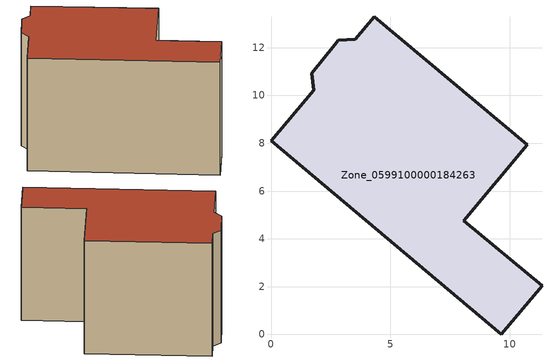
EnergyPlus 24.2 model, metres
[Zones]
Zone_0599100000184263
 floor ground (C_G): 1.7,10.92 2.66,12.12 2.82,12.31 3.52,12.35 4.31,13.3 10.73,7.94 8.07,4.76 11.34,2.03 9.64,0 0,8.11 1.78,10.22 z0
 wall outside (C_F): 9.64,0 11.34,2.03 8.07,4.76 10.73,7.94 4.31,13.3 3.52,12.35 2.82,12.31 2.66,12.12 1.7,10.92 1.78,10.22 0,8.11 9.64,0 z0:8.52
 roof outside (C_R): 2.66,12.12 1.7,10.92 1.78,10.22 0,8.11 9.64,0 11.34,2.03 8.07,4.76 10.73,7.94 4.31,13.3 3.52,12.35 2.82,12.31 z8.52
[BUILDING]
Pand.0599100000184263: North Axis=0; Terrain=City; Loads Convergence Tolerance Value=0.04; Temperature Convergence Tolerance Value=0.4; Solar Distribution=FullExterior; Maximum Number of Warmup Days=25; Minimum Number of Warmup Days=1
[Site:Location]
Rotterdam.The.Hague.AP_ZH_NLD Design_Conditions: Latitude=51.96; Longitude=4.45; Time Zone=1; Elevation=-4.5
[SITE:GROUNDTEMPERATURE:BUILDINGSURFACE]
18, 18, 18, 18, 18, 18, 18, 18, 18, 18, 18, 18
[MATERIAL] Thermal Absorptance=0.9; Solar Absorptance=0.7; Visible Absorptance=0.7
Name | Roughness | Thickness | Conductivity | Density | Specific Heat
G.TI.1946 | MediumSmooth | 0.15 | 1 | 540 | 1210
F.TI.1946 | Rough | 0.3 | 0.857143 | 1920 | 840
R.TI.1946 | MediumRough | 0.2 | 0.1 | 1500 | 1000
[CONSTRUCTION]
C_G: G.TI.1946
C_F: F.TI.1946
C_R: R.TI.1946
[ZONE]
Zone_0599100000184263: Type=1; Multiplier=1; Ceiling Height=Autocalculate; Volume=Autocalculate; Floor Area=autocalculate; Part of Total Floor Area=Yes
[ZONEINFILTRATION:DESIGNFLOWRATE]
Infil_Zone_0599100000184263: Zone or ZoneList or Space or SpaceList=Zone_0599100000184263; Schedule=AlwaysOn; Design Flow Rate Calculation Method=Flow/Area; Flow Rate per Floor Area=0.003; Constant Term Coefficient=1; Temperature Term Coefficient=0; Velocity Term Coefficient=0; Velocity Squared Term Coefficient=0
[HVACTEMPLATE:ZONE:IDEALLOADSAIRSYSTEM]
Zone_0599100000184263: Maximum Heating Supply Air Temperature=50; Minimum Cooling Supply Air Temperature=13; Maximum Heating Supply Air Humidity Ratio=0.0156; Minimum Cooling Supply Air Humidity Ratio=0.0077; Heating Limit=NoLimit; Cooling Limit=NoLimit; Dehumidification Control Type=ConstantSensibleHeatRatio; Cooling Sensible Heat Ratio=0.7; Dehumidification Setpoint=60; Humidification Control Type=None; Humidification Setpoint=30; Outdoor Air Method=None; Outdoor Air Flow Rate per Person=0.00944; Outdoor Air Flow Rate per Zone Floor Area=0; Outdoor Air Flow Rate per Zone=0; Demand Controlled Ventilation Type=None; Outdoor Air Economizer Type=NoEconomizer; Heat Recovery Type=None; Sensible Heat Recovery Effectiveness=0.7; Latent Heat Recovery Effectiveness=0.65
[ZONECONTROL:THERMOSTAT]
ThermostatControl_Zone_0599100000184263: Zone or ZoneList=Zone_0599100000184263; Control Type Schedule=DualSetpointControlType; Control 1=Thermostat_Zone_0599100000184263; Temperature Difference Between Cutout And Setpoint=0
[THERMOSTATSETPOINT:DUALSETPOINT]
Thermostat_Zone_0599100000184263: Heating Setpoint Temperature Schedule=HeatingSetpoint_Zone_0599100000184263; Cooling Setpoint Temperature Schedule=CoolingSetpoint_Zone_0599100000184263
[SCHEDULE:COMPACT]
HeatingSetpoint_Zone_0599100000184263: Through: 12/31, For: AllDays, Until: 24:00, 21
CoolingSetpoint_Zone_0599100000184263: Through: 12/31, For: AllDays, Until: 24:00, 24
DualSetpointControlType: Through: 12/31, For: AllDays, Until: 24:00, 4
AlwaysOn: Through: 12/31, For: AllDays, Until: 24:00, 1
